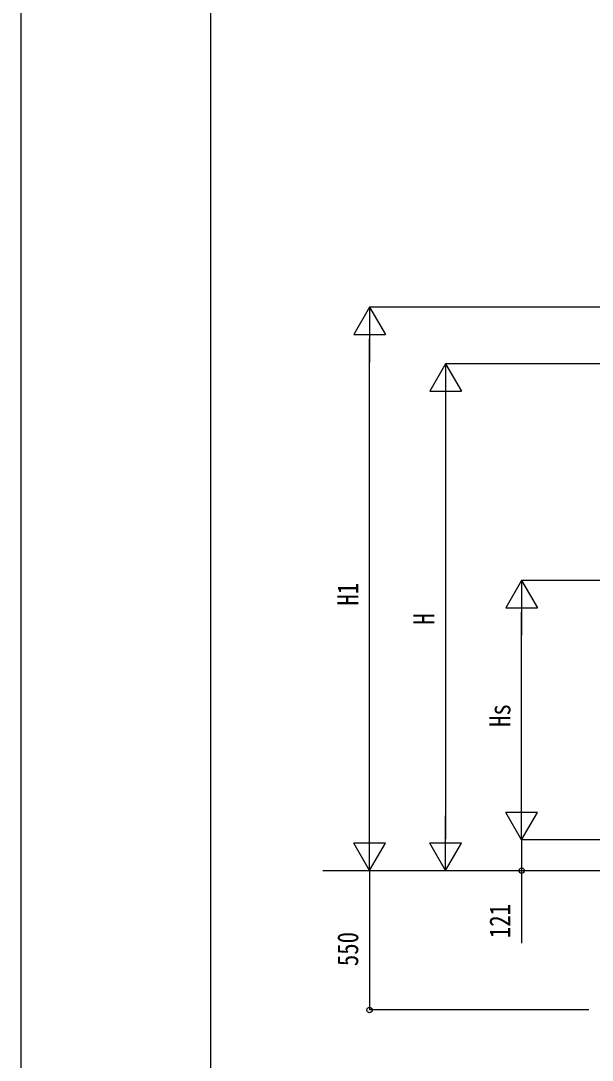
# Model space of a CAD drawing. Units: millimetres, scale not verified. Extents: x -10512 to 10512, y -7425 to 7425.
# Drawn here: x -10512 to -8259, y -4609 to -507 of the extents above; entities that cross this region are included whole.
import ezdxf
from ezdxf.enums import TextEntityAlignment as Align

# ---------------------------------------------------------------- set-up
doc = ezdxf.new("R2010")
doc.units = ezdxf.units.MM
doc.header["$LTSCALE"] = 30
for name, color, linetype in [('0-5_YKK_A1', 4, 'Continuous'), ('0-6_YKK_D', 6, 'Continuous'), ('0-7_YKK_ZWAK', 7, 'Continuous')]:
    doc.layers.add(name, color=color, linetype=linetype)
doc.styles.add('ＭＳ ゴシック', font='')
doc.styles.get('ＭＳ ゴシック').set_extended_font_data('MS Gothic')

msp = doc.modelspace()

# ---------------------------------------------------------------- linework, layer by layer
at = {"layer": '0-5_YKK_A1'}
msp.add_line((-9321.43, -3860.3), (-5034.61, -3860.3), dxfattribs=at)
at = {"layer": '0-6_YKK_D'}
for p, q in [((-9136.78, -1637.3), (-9199.28, -1745.55)), ((-8032.03, -1637.3), (-9137.78, -1637.3)), ((-9136.78, -1637.3), (-9074.28, -1745.55)), ((-9136.78, -1637.3), (-9136.78, -1853.81)), ((-9199.28, -1745.55), (-9074.28, -1745.55)), ((-9136.78, -3735.3), (-9136.78, -1762.3)), ((-8836.78, -1860.3), (-8899.28, -1968.55)), ((-8032.03, -1860.3), (-8837.78, -1860.3)), ((-8836.78, -1860.3), (-8774.28, -1968.55)), ((-8836.78, -1860.3), (-8836.78, -2076.81)), ((-8899.28, -1968.55), (-8774.28, -1968.55)), ((-8836.78, -1985.3), (-8836.78, -3735.3)), ((-8536.78, -2715.3), (-8599.28, -2823.55)), ((-8029.53, -2715.3), (-8537.78, -2715.3)), ((-8536.78, -2715.3), (-8474.28, -2823.55)), ((-8536.78, -2715.3), (-8536.78, -2931.81)), ((-8599.28, -2823.55), (-8474.28, -2823.55)), ((-8536.78, -3614.3), (-8536.78, -2840.3)), ((-8536.78, -3739.3), (-8536.78, -3522.79)), ((-9136.78, -3860.3), (-9136.78, -3643.79)), ((-8836.78, -3860.3), (-8836.78, -3643.79)), ((-8536.78, -3739.3), (-8599.28, -3631.05)), ((-8474.28, -3631.05), (-8599.28, -3631.05)), ((-8536.78, -3739.3), (-8474.28, -3631.05)), ((-9136.78, -3860.3), (-9199.28, -3752.05)), ((-9074.28, -3752.05), (-9199.28, -3752.05)), ((-9136.78, -3860.3), (-9074.28, -3752.05)), ((-8836.78, -3860.3), (-8899.28, -3752.05)), ((-8774.28, -3752.05), (-8899.28, -3752.05)), ((-8836.78, -3860.3), (-8774.28, -3752.05)), ((-8029.53, -3739.3), (-8537.78, -3739.3)), ((-8029.53, -3739.3), (-8537.78, -3739.3)), ((-9136.78, -3860.3), (-9136.78, -4410.3)), ((-8271.53, -4410.3), (-9137.78, -4410.3))]:
    msp.add_line(p, q, dxfattribs=at)
msp.add_lwpolyline([(-8536.78, -3739.3), (-8536.78, -3860.3), (-8536.78, -4146.8)], dxfattribs=at)
for centre in [(-8536.78, -3860.3), (-9136.78, -4410.3)]:
    msp.add_circle(centre, 10.62, dxfattribs=at)
at = {"layer": '0-7_YKK_ZWAK'}
msp.add_line((-9762.45, -6312.5), (-9762.45, 6937.5), dxfattribs=at)
msp.add_lwpolyline([(-10512.5, -7425), (10512.5, -7425), (10512.5, 7425), (-10512.5, 7425)], close=True, dxfattribs=at)

# ---------------------------------------------------------------- texts
at = {"layer": '0-6_YKK_D', "style": 'ＭＳ ゴシック', "width": 0.8}
for s, p in [('H1', (-9156.78, -2814.8)), ('H', (-8856.78, -2890.3)), ('Hs', (-8556.78, -3293.3)), ('121', (-8556.78, -4126.8)), ('550', (-9156.78, -4237.3))]:
    msp.add_text(s, height=82.48, rotation=90, dxfattribs=at).set_placement(p, align=Align.BOTTOM_LEFT)

doc.saveas('drawing.dxf')
